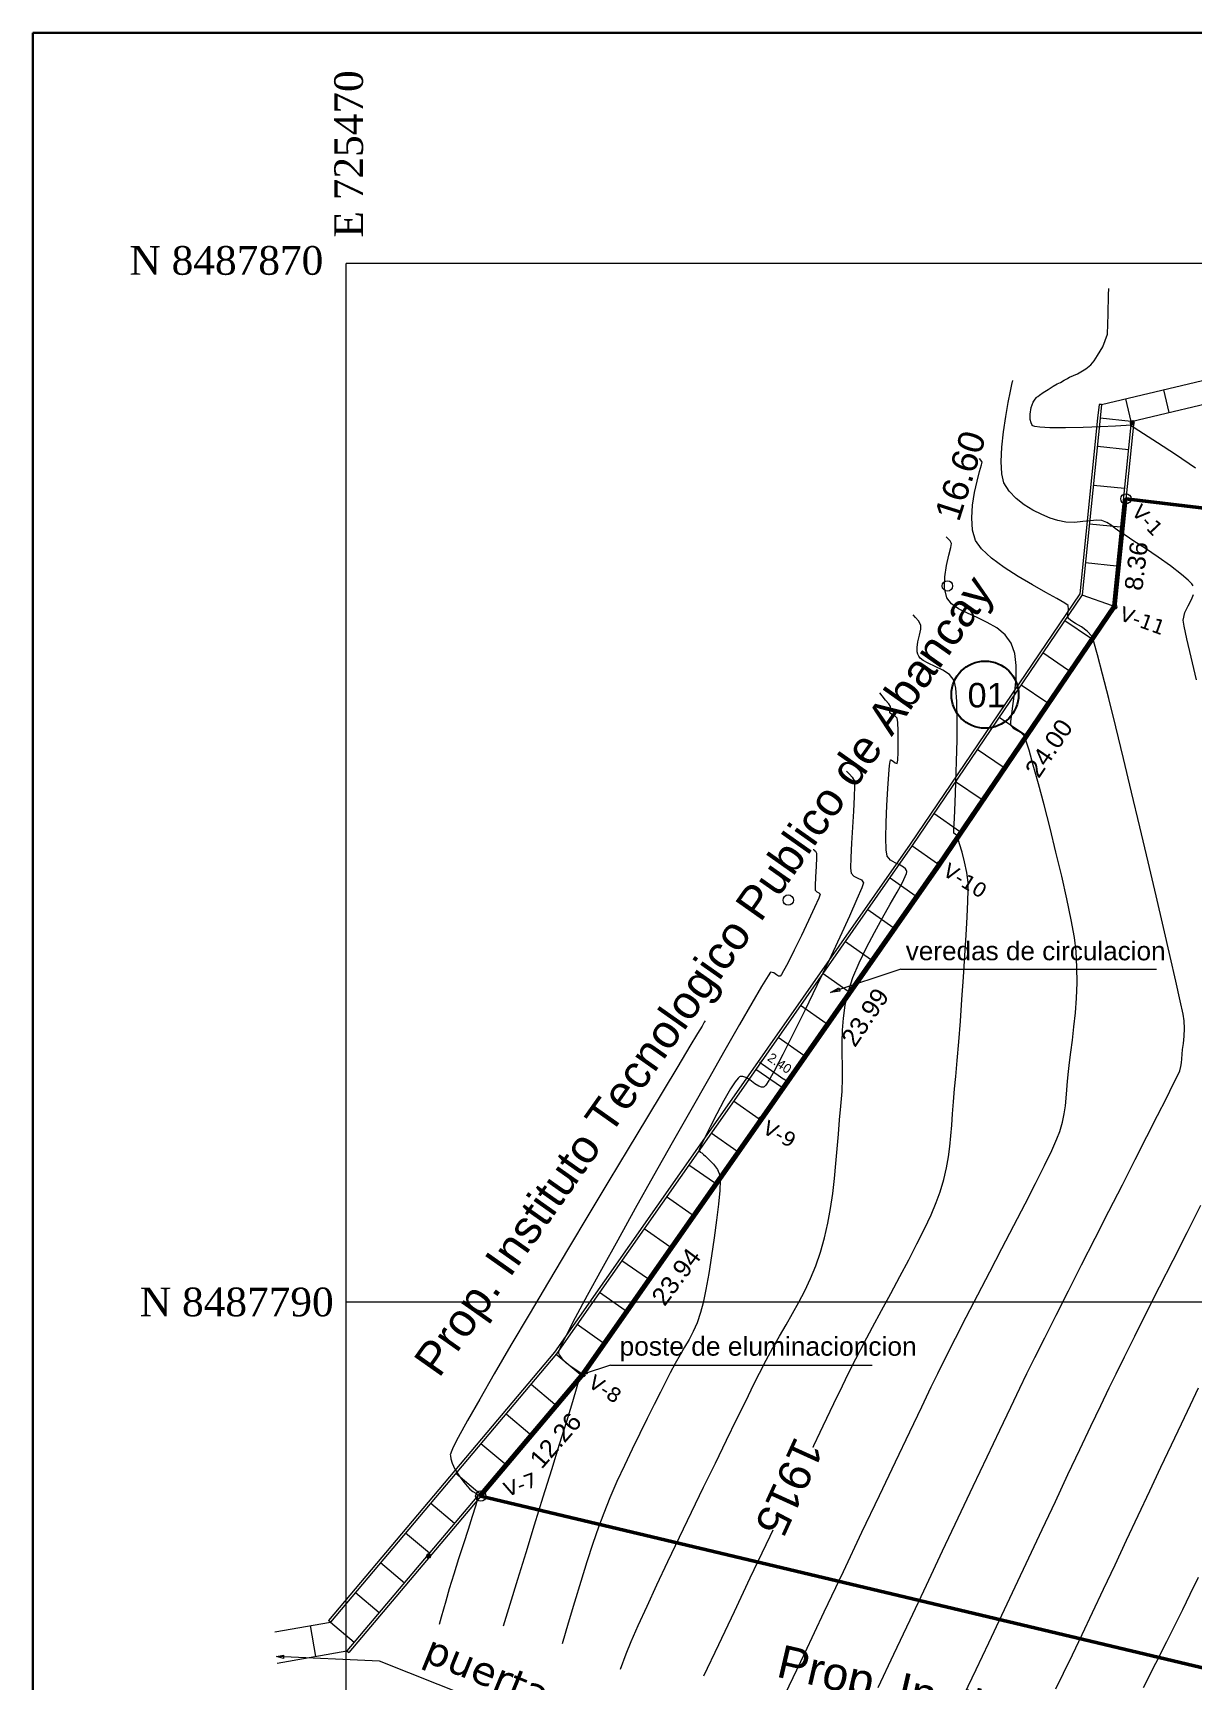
# Model space of a CAD drawing. Header units: metres. Extents: x 2572 to 5235, y 1556 to 2684.
# Drawn here: x 3728.9 to 3818.3, y 2282.8 to 2409.7 of the extents above; entities that cross this region are included whole.
import ezdxf

# ---------------------------------------------------------------- set-up
doc = ezdxf.new("R2010")
doc.units = ezdxf.units.M
doc.linetypes.add('ACAD_ISO02W100', pattern=[15, 12, -3])
doc.linetypes.add('HIDDEN2', pattern=[4.7625, 3.175, -1.5875])
for name, color, linetype, lineweight in [('1-blanco', 7, 'Continuous', 25), ('A-ACOTACION', 7, 'Continuous', 9), ('ACERO LONG', 211, 'Continuous', 35), ('Calles_Proy(0.015)', 151, 'ACAD_ISO02W100', 15), ('Cimientos', 1, 'Continuous', 50), ('COORD', 7, 'Continuous', 0), ('Cota de Nivel', 7, 'Continuous', 0), ('EICers.Inodoros', 190, 'Continuous', 0), ('linea de piso', 140, 'Continuous', 13), ('lotes', 2, 'Continuous', 13), ('lotes-R', 7, 'Continuous', 0), ('Structural - Grid_Pen_No__15', 214, 'Continuous', 25), ('vanos', 145, 'Continuous', 9)]:
    doc.layers.add(name, color=color, linetype=linetype, lineweight=lineweight)
doc.layers.add('2D Drafting - General_Pen_No__102', color=7, linetype='Continuous', lineweight=13, true_color=0xcccccc)
doc.layers.add('C-TOPO-MINR-N', color=7, linetype='Continuous', lineweight=0, true_color=0x346a34)
for name, color, linetype in [('AMBIENTA', 6, 'Continuous'), ('graf-02', 4, 'Continuous'), ('GRILLA', 7, 'Continuous'), ('SOMBREADO', 7, 'Continuous')]:
    doc.layers.add(name, color=color, linetype=linetype)
doc.styles.add('2mm', font='verdana.ttf', dxfattribs={"height": 8})
doc.styles.add('L120', font='times.ttf', dxfattribs={"height": 3})
doc.styles.add('NUMERACION', font='verdana.ttf', dxfattribs={"height": 2.5})
doc.styles.get("Standard").update_dxf_attribs({"font": 'arial.ttf'})

# ---------------------------------------------------------------- blocks, each defined once
blk = doc.blocks.new('_Dot')
at = {"layer": 'graf-02', "color": 0, "lineweight": -2}
blk.add_line((-0.5, 0), (-1, 0), dxfattribs=at)
at = {"layer": 'graf-02', "color": 0, "const_width": 0.5}
blk.add_lwpolyline([(-0.25, 0, 1), (0.25, 0, 1)], format="xyb", close=True, dxfattribs=at)

msp = doc.modelspace()

# ---------------------------------------------------------------- linework, layer by layer
at = {"layer": '2D Drafting - General_Pen_No__102', "color": 8, "linetype": 'Continuous', "lineweight": 0, "flags": 128}
for points, elevation in [([(3811.23, 2381.112), (3837.04, 2387.255)], -1920), ([(3813.509, 2379.805), (3837.456, 2385.504)], -1920), ([(3816.427, 2380.499), (3816.011, 2382.25)], -1920), ([(3811.23, 2381.112), (3811.029, 2381.112)], -1920), ([(3813.509, 2379.805), (3813.092, 2381.556)], -1920), ([(3813.509, 2379.805), (3811.121, 2380.048)], -1920), ([(3813.287, 2377.623), (3810.899, 2377.866)], -1920), ([(3812.983, 2374.638), (3810.595, 2374.881)], -1920), ([(3812.679, 2371.653), (3810.291, 2371.897)], -1920), ([(3812.375, 2368.669), (3809.987, 2368.912)], -1920), ([(3812.064, 2365.599), (3809.733, 2366.415)], -1920), ([(3810.374, 2363.111), (3808.388, 2364.459)], -1920), ([(3808.689, 2360.629), (3806.703, 2361.976)], -1920), ([(3807.005, 2358.146), (3805.019, 2359.494)], -1920), ([(3805.32, 2355.664), (3803.334, 2357.011)], -1920), ([(3803.636, 2353.181), (3801.65, 2354.529)], -1920), ([(3801.952, 2350.699), (3799.966, 2352.046)], -1920), ([(3800.267, 2348.216), (3798.301, 2349.594)], -1920), ([(3798.582, 2345.734), (3796.617, 2347.111)], -1920), ([(3796.864, 2343.274), (3794.931, 2344.629)], -1920), ([(3795.147, 2340.814), (3793.209, 2342.172)], -1920), ([(3793.43, 2338.354), (3791.487, 2339.716)], -1920), ([(3791.712, 2335.894), (3789.765, 2337.259)], -1920), ([(3790.009, 2333.425), (3788.043, 2334.803)], -1920), ([(3788.287, 2330.968), (3786.321, 2332.346)], -1920), ([(3786.565, 2328.512), (3784.6, 2329.889)], -1920), ([(3784.843, 2326.055), (3782.878, 2327.433)], -1920), ([(3783.121, 2323.599), (3781.156, 2324.976)], -1920), ([(3781.399, 2321.142), (3779.434, 2322.52)], -1920), ([(3779.677, 2318.685), (3777.712, 2320.063)], -1920), ([(3777.955, 2316.229), (3775.99, 2317.606)], -1920), ([(3776.233, 2313.772), (3774.268, 2315.15)], -1920), ([(3774.511, 2311.316), (3772.546, 2312.693)], -1920), ([(3772.789, 2308.859), (3770.824, 2310.236)], -1920), ([(3769.215, 2307.948), (3771.05, 2306.401)], -1920), ([(3767.282, 2305.655), (3769.116, 2304.108)], -1920), ([(3765.348, 2303.361), (3767.183, 2301.814)], -1920), ([(3763.414, 2301.067), (3765.249, 2299.52)], -1920), ([(3761.48, 2298.774), (3763.315, 2297.227)], -1920), ([(3759.547, 2296.48), (3761.382, 2294.933)], -1920), ([(3757.613, 2294.186), (3759.448, 2292.639)], -1920), ([(3755.679, 2291.893), (3757.514, 2290.346)], -1920), ([(3753.745, 2289.599), (3755.58, 2288.052)], -1920), ([(3747.534, 2286.566), (3751.812, 2287.306)], 0.963), ([(3750.682, 2284.675), (3750.274, 2287.04)], 0.963), ([(3751.812, 2287.306), (3751.659, 2287.435)], -1920), ([(3751.812, 2287.306), (3753.647, 2285.759)], -1920), ([(3747.712, 2284.162), (3753.083, 2285.09)], 0.963), ([(3753.083, 2285.09), (3753.235, 2284.961)], -1920)]:
    msp.add_lwpolyline(points, dxfattribs=dict(at, elevation=elevation))
at = {"layer": '2D Drafting - General_Pen_No__102', "linetype": 'Continuous', "lineweight": 9, "elevation": -1920, "flags": 128}
msp.add_lwpolyline([(3813.509, 2379.805), (3813.71, 2379.805)], dxfattribs=at)
at = {"layer": 'A-ACOTACION', "lineweight": 30, "flags": 128}
msp.add_lwpolyline([(3728.901, 2409.734), (4249.101, 2409.734), (4249.101, 2027.234), (3728.901, 2027.234), (3728.901, 2409.734)], dxfattribs=at)
at = {"layer": 'ACERO LONG', "color": 2, "linetype": 'Continuous', "lineweight": 9}
for p, q in [((3785.064, 2330.565, 0.963), (3785.036, 2330.524, 0.963)), ((3787.032, 2329.191, 0.963), (3787.003, 2329.15, 0.963))]:
    msp.add_line(p, q, dxfattribs=at)
at = {"layer": 'AMBIENTA', "lineweight": 0, "elevation": 0.963, "flags": 128}
for points in [[(3755.6, 2284.302), (3747.675, 2284.656), (3748.214, 2284.77), (3748.194, 2284.506), (3747.675, 2284.656)], [(3780.699, 2274.316), (3755.6, 2284.302)]]:
    msp.add_lwpolyline(points, dxfattribs=at)
at = {"layer": 'C-TOPO-MINR-N', "lineweight": 5, "elevation": 0.963, "flags": 128}
for points in [[(3753.024, 2251.982), (3753.024, 2391.982)], [(3913.024, 2391.982), (3753.024, 2391.982)], [(3753.024, 2311.982), (3913.024, 2311.982)]]:
    msp.add_lwpolyline(points, dxfattribs=at)
at = {"layer": 'Cimientos', "color": 1, "lineweight": 5}
for centre in [(3813.103, 2373.843, 1921.926), (3799.346, 2367.131, 1921.926), (3787.09, 2342.937, 1921.926), (3763.401, 2297.019, 1921.926)]:
    msp.add_circle(centre, 0.4, dxfattribs=at)
at = {"layer": 'EICers.Inodoros', "color": 1, "linetype": 'Continuous', "lineweight": 0, "elevation": -5, "flags": 128}
msp.add_lwpolyline([(3780.581, 2283.172), (3780.581, 2283.174), (3781.731, 2285.6), (3782.935, 2288.132), (3784.165, 2290.716), (3785.396, 2293.294), (3786.599, 2295.811), (3787.747, 2298.21), (3788.815, 2300.436), (3789.774, 2302.431), (3790.598, 2304.142), (3791.259, 2305.51), (3791.731, 2306.48), (3792.291, 2307.594), (3792.914, 2308.787), (3793.582, 2310.04), (3794.279, 2311.33), (3794.987, 2312.637), (3795.689, 2313.939), (3796.367, 2315.215), (3797.004, 2316.444), (3797.582, 2317.604), (3798.084, 2318.675), (3798.492, 2319.634), (3798.789, 2320.461), (3799.066, 2321.422), (3799.274, 2322.311), (3799.426, 2323.151), (3799.536, 2323.963), (3799.617, 2324.77), (3799.681, 2325.594), (3799.742, 2326.459), (3799.812, 2327.385), (3799.905, 2328.396), (3799.997, 2329.35), (3800.104, 2330.577), (3800.222, 2332.017), (3800.346, 2333.606), (3800.471, 2335.284), (3800.591, 2336.988), (3800.702, 2338.656), (3800.798, 2340.227), (3800.875, 2341.638), (3800.927, 2342.827), (3800.949, 2343.733), (3800.937, 2344.294), (3800.832, 2345.067), (3800.666, 2345.87), (3800.473, 2346.629), (3800.286, 2347.273), (3800.139, 2347.728), (3800.066, 2347.92), (3799.95, 2348.005), (3799.842, 2348.091), (3799.849, 2348.41), (3799.884, 2349.241), (3799.936, 2350.463), (3799.995, 2351.956), (3800.049, 2353.599), (3800.088, 2355.272), (3800.1, 2356.853), (3800.076, 2358.223), (3800.003, 2359.261), (3799.871, 2359.846), (3799.499, 2360.307), (3798.987, 2360.657), (3798.413, 2360.938), (3797.856, 2361.192), (3797.476, 2361.403), (3797.256, 2361.581), (3797.149, 2361.713), (3797.11, 2361.785), (3797.074, 2361.875), (3797.027, 2362.069), (3797.011, 2362.382), (3797.063, 2362.82), (3797.186, 2363.352), (3797.297, 2363.807), (3797.31, 2364.115), (3797.133, 2364.444), (3796.889, 2364.71), (3796.7, 2364.906)], dxfattribs=at)
at = {"layer": 'EICers.Inodoros', "color": 1, "linetype": 'Continuous', "lineweight": 0, "flags": 128}
msp.add_lwpolyline([(3814.455, 2282.263), (3815.409, 2284.149), (3816.249, 2285.813), (3816.948, 2287.209), (3817.484, 2288.287), (3818.062, 2289.473), (3818.694, 2290.786)], dxfattribs=at)
at = {"layer": 'GRILLA', "color": 8}
msp.add_circle((3802.247, 2358.76), 2.586, dxfattribs=at)
at = {"layer": 'linea de piso', "color": 4, "linetype": 'Continuous', "lineweight": 0}
msp.add_line((3785.114, 2330.286, 0.963), (3786.754, 2329.141, 0.963), dxfattribs=at)
at = {"layer": 'linea de piso', "color": 4, "linetype": 'Continuous', "lineweight": 0, "elevation": 0.963, "flags": 128}
for points in [[(3795.755, 2337.622), (3790.345, 2335.816)], [(3795.755, 2337.622), (3815.466, 2337.622)], [(3790.345, 2335.816), (3790.989, 2336.164), (3791.029, 2336.044), (3791.07, 2335.928), (3790.345, 2335.816)], [(3773.398, 2307.117), (3771.3, 2306.42)], [(3773.398, 2307.117), (3771.3, 2306.42)], [(3773.398, 2307.117), (3793.543, 2307.117)], [(3773.398, 2307.117), (3793.543, 2307.117)], [(3771.3, 2306.42), (3771.551, 2306.56), (3771.568, 2306.509), (3771.589, 2306.446), (3771.3, 2306.42)], [(3771.3, 2306.42), (3771.551, 2306.56), (3771.568, 2306.509), (3771.589, 2306.446), (3771.3, 2306.42)]]:
    msp.add_lwpolyline(points, dxfattribs=at)
at = {"layer": 'linea de piso', "color": 1, "linetype": 'Continuous', "lineweight": 40}
for centre in [(3813.6, 2379.701, -1920), (3812.256, 2365.529, -3.037), (3798.694, 2345.72, -1920), (3784.962, 2326.051, -1920), (3771.305, 2306.394, -3.037), (3759.379, 2292.4, -1920)]:
    msp.add_circle(centre, 0.1, dxfattribs=at)
at = {"layer": 'vanos', "linetype": 'Continuous', "lineweight": 0, "flags": 128}
for points, elevation in [([(3818.469, 2376.217), (3816.91, 2377.256), (3815.541, 2378.151), (3814.454, 2378.854), (3813.735, 2379.313), (3813.476, 2379.477), (3813.421, 2379.511), (3813.112, 2379.493), (3812.297, 2379.448), (3811.138, 2379.393), (3809.799, 2379.343), (3808.443, 2379.313), (3807.232, 2379.319), (3806.478, 2379.361), (3806.093, 2379.419), (3805.941, 2379.472), (3805.901, 2379.504), (3805.859, 2379.561), (3805.792, 2379.699), (3805.732, 2379.956), (3805.723, 2380.358), (3805.813, 2380.892), (3805.957, 2381.285), (3806.102, 2381.53), (3806.215, 2381.657), (3806.275, 2381.708), (3806.326, 2381.736), (3806.455, 2381.824), (3806.736, 2382.031), (3807.102, 2382.28), (3807.508, 2382.532), (3807.796, 2382.697), (3808.058, 2382.8), (3808.339, 2382.986), (3808.54, 2383.09), (3808.632, 2383.148), (3808.744, 2383.222), (3809.369, 2383.486), (3810.024, 2383.853), (3810.409, 2384.168), (3810.647, 2384.464), (3810.906, 2384.898), (3811.322, 2385.551), (3811.684, 2386.521), (3811.733, 2388.062), (3811.766, 2389.55), (3811.776, 2390.039)], -1), ([(3818.279, 2367.133), (3818.173, 2367.288), (3817.906, 2367.572), (3817.385, 2368.026), (3816.54, 2368.672), (3815.578, 2369.353), (3814.604, 2370.012), (3813.72, 2370.594), (3813.032, 2371.04), (3812.642, 2371.295), (3812.278, 2371.564), (3811.963, 2371.807), (3811.636, 2372.012), (3811.234, 2372.17), (3810.856, 2372.203), (3810.356, 2372.16), (3809.771, 2372.088), (3809.134, 2372.033), (3808.48, 2372.044), (3807.843, 2372.166), (3807.265, 2372.367), (3806.614, 2372.635), (3805.93, 2372.974), (3805.256, 2373.385), (3804.633, 2373.871), (3804.101, 2374.433), (3803.703, 2375.074), (3803.531, 2375.763), (3803.49, 2376.709), (3803.549, 2377.824), (3803.68, 2379.015), (3803.853, 2380.193), (3804.039, 2381.267), (3804.209, 2382.146), (3804.312, 2382.648), (3804.361, 2382.877), (3804.377, 2382.948), (3804.379, 2382.958), (3804.379, 2382.958), (3804.378, 2382.959), (3804.377, 2382.96)], -2), ([(3794.004, 2282.266), (3795.223, 2284.849), (3796.473, 2287.495), (3797.73, 2290.159), (3798.974, 2292.793), (3800.182, 2295.35), (3801.334, 2297.783), (3802.406, 2300.046), (3803.378, 2302.092), (3804.228, 2303.874), (3804.933, 2305.344), (3805.473, 2306.456), (3806.091, 2307.707), (3806.848, 2309.221), (3807.717, 2310.949), (3808.673, 2312.839), (3809.688, 2314.84), (3810.736, 2316.901), (3811.79, 2318.972), (3812.824, 2321.001), (3813.81, 2322.938), (3814.722, 2324.732), (3815.534, 2326.331), (3816.218, 2327.686), (3816.749, 2328.744), (3817.099, 2329.456), (3817.242, 2329.77), (3817.328, 2330.105), (3817.371, 2330.404), (3817.395, 2330.709), (3817.424, 2331.059), (3817.47, 2331.429), (3817.531, 2331.898), (3817.585, 2332.442), (3817.613, 2333.032), (3817.591, 2333.642), (3817.502, 2334.135), (3817.28, 2335.178), (3816.943, 2336.692), (3816.51, 2338.599), (3815.998, 2340.819), (3815.427, 2343.272), (3814.815, 2345.881), (3814.18, 2348.565), (3813.54, 2351.246), (3812.915, 2353.844), (3812.321, 2356.28), (3811.778, 2358.476), (3811.304, 2360.351), (3810.917, 2361.828), (3810.636, 2362.826), (3810.48, 2363.267), (3810.122, 2363.66), (3809.675, 2363.981), (3809.224, 2364.244), (3808.854, 2364.466), (3808.65, 2364.66), (3808.618, 2364.98), (3808.688, 2365.309), (3808.652, 2365.625), (3808.395, 2365.815), (3807.789, 2366.162), (3806.927, 2366.639), (3805.899, 2367.218), (3804.799, 2367.869), (3803.717, 2368.566), (3802.747, 2369.279), (3801.979, 2369.982), (3801.506, 2370.644), (3801.275, 2371.444), (3801.217, 2372.372), (3801.289, 2373.357), (3801.445, 2374.328), (3801.641, 2375.217), (3801.832, 2375.951), (3801.974, 2376.461), (3802.023, 2376.677), (3801.923, 2376.835), (3801.818, 2376.942)], -3), ([(3786.854, 2281.755), (3788.354, 2284.922), (3789.858, 2288.098), (3791.338, 2291.222), (3792.766, 2294.232), (3794.111, 2297.067), (3795.346, 2299.666), (3796.442, 2301.967), (3797.369, 2303.908), (3798.099, 2305.429), (3798.602, 2306.468), (3799.226, 2307.722), (3799.966, 2309.179), (3800.795, 2310.792), (3801.686, 2312.513), (3802.612, 2314.296), (3803.546, 2316.093), (3804.46, 2317.857), (3805.328, 2319.541), (3806.122, 2321.099), (3806.815, 2322.482), (3807.38, 2323.644), (3807.789, 2324.537), (3808.016, 2325.115), (3808.215, 2325.826), (3808.351, 2326.472), (3808.442, 2327.084), (3808.502, 2327.687), (3808.549, 2328.311), (3808.598, 2328.982), (3808.665, 2329.728), (3808.745, 2330.414), (3808.852, 2331.226), (3808.973, 2332.146), (3809.094, 2333.158), (3809.203, 2334.244), (3809.288, 2335.385), (3809.335, 2336.564), (3809.331, 2337.765), (3809.264, 2338.968), (3809.126, 2340.043), (3808.88, 2341.42), (3808.548, 2343.026), (3808.151, 2344.787), (3807.712, 2346.628), (3807.252, 2348.477), (3806.793, 2350.26), (3806.357, 2351.902), (3805.965, 2353.33), (3805.639, 2354.471), (3805.401, 2355.25), (3805.273, 2355.594), (3805.029, 2355.829), (3804.737, 2355.982), (3804.456, 2356.136), (3804.246, 2356.375), (3804.229, 2356.689), (3804.301, 2357.276), (3804.421, 2358.067), (3804.547, 2358.997), (3804.637, 2359.995), (3804.647, 2360.997), (3804.536, 2361.933), (3804.262, 2362.736), (3803.791, 2363.378), (3803.158, 2363.898), (3802.423, 2364.326), (3801.645, 2364.695), (3800.885, 2365.037), (3800.202, 2365.383), (3799.657, 2365.765), (3799.308, 2366.215), (3799.126, 2366.965), (3799.143, 2367.831), (3799.283, 2368.71), (3799.468, 2369.499), (3799.621, 2370.095), (3799.666, 2370.396), (3799.548, 2370.615), (3799.385, 2370.793), (3799.259, 2370.924)], -4), ([(3818.537, 2359.909), (3818.115, 2361.655), (3817.789, 2363.051), (3817.582, 2364.024), (3817.513, 2364.502), (3817.635, 2365.086), (3817.886, 2365.611), (3818.155, 2366.101), (3818.309, 2366.483)], -2), ([(3774.166, 2283.693), (3774.598, 2284.856), (3774.993, 2285.817), (3775.537, 2287.057), (3776.205, 2288.528), (3776.973, 2290.183), (3777.818, 2291.975), (3778.714, 2293.856), (3779.638, 2295.781), (3780.566, 2297.701), (3781.474, 2299.569), (3782.337, 2301.339), (3783.131, 2302.963), (3783.832, 2304.395), (3784.417, 2305.587), (3784.861, 2306.492), (3785.376, 2307.5), (3785.894, 2308.447), (3786.412, 2309.349), (3786.923, 2310.224), (3787.422, 2311.086), (3787.905, 2311.954), (3788.365, 2312.843), (3788.798, 2313.77), (3789.199, 2314.753), (3789.563, 2315.806), (3789.875, 2316.913), (3790.132, 2318.041), (3790.341, 2319.182), (3790.51, 2320.332), (3790.648, 2321.485), (3790.762, 2322.633), (3790.861, 2323.771), (3790.953, 2324.893), (3791.045, 2325.993), (3791.146, 2327.065), (3791.232, 2328.184), (3791.262, 2329.213), (3791.258, 2330.175), (3791.242, 2331.094), (3791.234, 2331.995), (3791.257, 2332.903), (3791.331, 2333.841), (3791.478, 2334.833), (3791.72, 2335.905), (3792.065, 2336.964), (3792.541, 2338.101), (3793.107, 2339.274), (3793.723, 2340.444), (3794.349, 2341.57), (3794.944, 2342.613), (3795.468, 2343.533), (3795.881, 2344.288), (3796.104, 2344.748), (3796.195, 2344.995), (3796.214, 2345.108), (3796.21, 2345.148), (3796.19, 2345.214), (3796.123, 2345.331), (3795.972, 2345.474), (3795.702, 2345.628), (3795.315, 2345.8), (3794.951, 2346.007), (3794.696, 2346.307), (3794.62, 2346.8), (3794.6, 2347.718), (3794.624, 2348.912), (3794.68, 2350.23), (3794.753, 2351.522), (3794.833, 2352.638), (3794.893, 2353.302), (3794.931, 2353.617), (3794.951, 2353.721), (3794.96, 2353.738), (3794.984, 2353.744), (3795.044, 2353.725), (3795.157, 2353.646), (3795.317, 2353.513), (3795.472, 2353.452), (3795.516, 2353.717), (3795.545, 2354.339), (3795.557, 2355.145), (3795.551, 2355.964), (3795.526, 2356.625), (3795.48, 2356.956), (3795.299, 2357.123), (3795.066, 2357.233), (3794.913, 2357.355), (3794.903, 2357.508), (3794.95, 2357.668), (3794.954, 2357.835), (3794.828, 2358.042), (3794.59, 2358.347), (3794.33, 2358.658), (3794.142, 2358.888)], -6), ([(3791.583, 2352.869), (3791.61, 2352.837), (3791.68, 2352.763), (3791.813, 2352.63), (3792.003, 2352.416), (3792.182, 2352.093), (3792.196, 2351.703), (3792.165, 2350.89), (3792.104, 2349.794), (3792.03, 2348.557), (3791.96, 2347.318), (3791.909, 2346.218), (3791.893, 2345.398), (3791.93, 2344.997), (3792.142, 2344.773), (3792.439, 2344.625), (3792.719, 2344.483), (3792.877, 2344.272), (3792.755, 2343.891), (3792.379, 2342.996), (3791.796, 2341.691), (3791.055, 2340.08), (3790.205, 2338.265), (3789.293, 2336.35), (3788.368, 2334.438), (3787.478, 2332.633), (3786.672, 2331.037), (3785.997, 2329.755), (3785.585, 2329.024), (3785.366, 2328.683), (3785.269, 2328.567), (3785.236, 2328.544), (3785.17, 2328.526), (3785.032, 2328.526), (3784.815, 2328.599), (3784.512, 2328.789), (3784.124, 2329.079), (3783.817, 2329.271), (3783.595, 2329.347), (3783.454, 2329.349), (3783.385, 2329.332), (3783.339, 2329.308), (3783.225, 2329.206), (3783.007, 2328.933), (3782.649, 2328.385), (3782.129, 2327.491), (3781.582, 2326.479), (3781.063, 2325.469), (3780.626, 2324.583), (3780.373, 2324.044), (3780.258, 2323.779), (3780.224, 2323.684), (3780.221, 2323.663), (3780.227, 2323.636), (3780.252, 2323.587), (3780.312, 2323.527), (3780.418, 2323.454), (3780.555, 2323.343), (3780.716, 2323.194), (3781, 2322.932), (3781.33, 2322.585), (3781.631, 2322.182), (3781.827, 2321.753), (3781.85, 2321.334), (3781.807, 2320.562), (3781.708, 2319.516), (3781.565, 2318.274), (3781.386, 2316.917), (3781.183, 2315.522), (3780.966, 2314.169), (3780.746, 2312.937), (3780.533, 2311.905), (3780.336, 2311.152), (3780.061, 2310.376), (3779.763, 2309.701), (3779.443, 2309.088), (3779.104, 2308.501), (3778.748, 2307.9), (3778.376, 2307.247), (3777.99, 2306.504), (3777.665, 2305.852), (3777.25, 2305.034), (3776.763, 2304.077), (3776.223, 2303.007), (3775.648, 2301.851), (3775.055, 2300.636), (3774.462, 2299.387), (3773.888, 2298.132), (3773.351, 2296.897), (3772.869, 2295.707), (3772.473, 2294.635), (3772.041, 2293.372), (3771.582, 2291.961), (3771.106, 2290.441), (3770.622, 2288.853), (3770.14, 2287.239), (3769.67, 2285.639)], -7), ([(3789.024, 2346.851), (3789.041, 2346.831), (3789.089, 2346.783), (3789.174, 2346.692), (3789.265, 2346.539), (3789.265, 2346.203), (3789.228, 2345.519), (3789.181, 2344.717), (3789.15, 2344.029), (3789.163, 2343.687), (3789.287, 2343.575), (3789.447, 2343.501), (3789.544, 2343.396), (3789.431, 2343.086), (3789.11, 2342.358), (3788.645, 2341.354), (3788.104, 2340.212), (3787.55, 2339.072), (3787.05, 2338.076), (3786.733, 2337.477), (3786.565, 2337.189), (3786.494, 2337.092), (3786.473, 2337.074), (3786.428, 2337.065), (3786.333, 2337.083), (3786.182, 2337.173), (3785.974, 2337.325), (3785.729, 2337.391), (3785.53, 2337.093), (3785.037, 2336.273), (3784.292, 2334.999), (3783.333, 2333.341), (3782.2, 2331.366), (3780.932, 2329.145), (3779.569, 2326.746), (3778.15, 2324.237), (3776.715, 2321.688), (3775.303, 2319.168), (3773.954, 2316.744), (3772.706, 2314.487), (3771.6, 2312.465), (3770.675, 2310.746), (3769.97, 2309.401), (3769.592, 2308.639), (3769.429, 2308.274), (3769.383, 2308.137), (3769.38, 2308.103), (3769.398, 2308.024), (3769.465, 2307.865), (3769.632, 2307.628), (3769.935, 2307.328), (3770.359, 2307.002), (3770.719, 2306.765), (3770.895, 2306.653), (3771.023, 2306.571), (3771.115, 2306.478), (3771.038, 2306.2), (3770.81, 2305.443), (3770.454, 2304.278), (3769.992, 2302.775), (3769.446, 2301.004), (3768.838, 2299.035), (3768.191, 2296.939), (3767.525, 2294.784), (3766.865, 2292.643), (3766.231, 2290.583), (3765.646, 2288.677), (3765.131, 2286.993)], -8), ([(3780.687, 2333.639), (3780.618, 2333.522), (3780.446, 2333.233), (3780.107, 2332.665), (3779.515, 2331.68), (3778.576, 2330.119), (3777.446, 2328.245), (3776.162, 2326.113), (3774.757, 2323.779), (3773.265, 2321.298), (3771.722, 2318.726), (3770.162, 2316.118), (3768.62, 2313.531), (3767.129, 2311.019), (3765.725, 2308.638), (3764.442, 2306.444), (3763.314, 2304.492), (3762.377, 2302.837), (3761.664, 2301.536), (3761.279, 2300.787), (3761.11, 2300.414), (3761.058, 2300.262), (3761.051, 2300.216), (3761.055, 2300.109), (3761.086, 2299.89), (3761.187, 2299.553), (3761.397, 2299.103), (3761.732, 2298.569), (3762.085, 2298.105), (3762.386, 2297.75), (3762.568, 2297.546), (3762.797, 2297.372), (3763.029, 2297.245), (3763.176, 2297.062), (3763.138, 2296.801), (3762.983, 2296.241), (3762.736, 2295.441), (3762.421, 2294.458), (3762.063, 2293.352), (3761.686, 2292.181), (3761.315, 2291.004), (3760.975, 2289.878), (3760.703, 2288.928), (3760.359, 2287.699), (3760.199, 2287.117)], -9), ([(3800.651, 2281.735), (3801.56, 2283.656), (3802.527, 2285.705), (3803.536, 2287.845), (3804.571, 2290.041), (3805.615, 2292.258), (3806.651, 2294.459), (3807.664, 2296.609), (3808.638, 2298.673), (3809.556, 2300.614), (3810.402, 2302.398), (3811.159, 2303.988), (3811.812, 2305.348), (3812.344, 2306.445), (3812.992, 2307.759), (3813.787, 2309.35), (3814.697, 2311.161), (3815.691, 2313.132), (3816.741, 2315.205), (3817.814, 2317.321), (3818.882, 2319.423)], -2), ([(3807.701, 2282.161), (3808.297, 2283.382), (3808.977, 2284.794), (3809.727, 2286.365), (3810.534, 2288.065), (3811.383, 2289.862), (3812.261, 2291.727), (3813.155, 2293.628), (3814.05, 2295.534), (3814.934, 2297.414), (3815.792, 2299.238), (3816.61, 2300.975), (3817.375, 2302.594), (3818.073, 2304.063), (3818.691, 2305.353)], -1)]:
    msp.add_lwpolyline(points, dxfattribs=dict(at, elevation=elevation))

# ---------------------------------------------------------------- block references
at = {"layer": 'Cota de Nivel', "lineweight": 9, "xscale": 0.2, "yscale": 0.2, "zscale": 0.2}
for p, rotation in [((3784.95, 2330.401, 0.963), 145.0789914194786), ((3786.918, 2329.027, 0.963), 325.0789914194786)]:
    msp.add_blockref('_Dot', p, dxfattribs=dict(at, rotation=rotation))

# ---------------------------------------------------------------- texts
at = {"attachment_point": 1, "style": '2mm'}
for s, insert, char_height, width, rotation in [('{\\fArial|b0|i0|c0|p34; Prop. Instituto Tecnologico Publico de Abancay }', (3757.54, 2306.706, 0.963), 2.53757, 78.67405, 54.80093), ('{\\fArial|b0|i0|c0|p34; veredas de circulacion}', (3795.582, 2339.745, 0.963), 1.44, 44.64536, 359.96923), ('{\\fArial|b0|i0|c0|p34; poste de eluminacioncion}', (3773.527, 2309.293, 0.963), 1.452, 45.0174, 359.96923), ('{\\fArial|b0|i0|c0|p34; poste de eluminacioncion}', (3773.527, 2309.293, 0.963), 1.452, 45.0174, 359.96923), ('{\\fArial|b0|i0|c0|p34; Prop. Instituto Tecnologico Publico de Abancay }', (3785.696, 2285.822, -1727.904), 2.53757, 78.67405, 346.93998)]:
    msp.add_mtext(s, dxfattribs=dict(at, insert=insert, char_height=char_height, width=width, rotation=rotation))
at = {"layer": '1-blanco', "linetype": 'Continuous', "lineweight": 9, "insert": (3753.234, 2400.413, 0.963), "char_height": 2.20999, "attachment_point": 5, "rotation": 90, "style": 'L120'}
msp.add_mtext('\\A1;E 725470', dxfattribs=at)
at = {"layer": '1-blanco', "linetype": 'Continuous', "lineweight": 9, "char_height": 2.20999, "attachment_point": 5, "style": 'L120'}
for s, insert in [('\\A1;N 8487870', (3743.804, 2392.194, 0.963)), ('\\A1;N 8487790', (3744.604, 2311.96, 0.963))]:
    msp.add_mtext(s, dxfattribs=dict(at, insert=insert))
at = {"layer": 'ACERO LONG', "color": 0, "linetype": 'Continuous', "lineweight": 9, "insert": (3800.351, 2375.628, -1920), "char_height": 2, "attachment_point": 5, "rotation": 72.32631}
msp.add_mtext('\\A1;16.60', dxfattribs=at)
at = {"layer": 'COORD', "lineweight": 30, "insert": (3802.367, 2358.705), "char_height": 1.8816, "width": 2.84199, "attachment_point": 5}
msp.add_mtext('\\A1;01', dxfattribs=at)
at = {"layer": 'lotes', "color": 1, "lineweight": 5, "style": 'NUMERACION'}
for s, rotation, p in [('V-1', 313.24479, (3813.465, 2372.761, 14058.822)), ('V-11', 340.14989, (3812.508, 2364.538, 14057.222)), ('V-10', 328.12948, (3798.895, 2344.911, 12140.259)), ('V-9', 331.65445, (3785.008, 2325.042, 12140.259)), ('V-8', 327.67872, (3771.579, 2305.497, 12140.259)), ('V-7', 20.02889, (3765.418, 2296.941, 14058.822))]:
    msp.add_text(s, height=1.1291, rotation=rotation, dxfattribs=at).set_placement(p)
at = {"layer": 'lotes', "color": 0, "lineweight": 0, "style": 'NUMERACION'}
msp.add_text('puerta de ingreso ', height=2.22512, rotation=337.77095, dxfattribs=at).set_placement((3758.833, 2284.364, 0.963))
at = {"layer": 'lotes-R', "color": 0, "linetype": 'Continuous', "lineweight": 9, "attachment_point": 5}
for s, insert, char_height, rotation in [('8.36', (3813.905, 2368.667, 5), 1.3824, 82.94177), ('24.00', (3807.167, 2354.632, 0.963), 1.3824, 55.97971), ('23.99', (3793.009, 2333.907, 0.963), 1.3824, 55.97971), ('2.40', (3786.424, 2330.365, 0.963), 0.72, 325.07899), ('23.94', (3778.458, 2313.917, 0.963), 1.3824, 53.21411), ('12.26', (3769.164, 2301.306, 0.963), 1.3824, 48.91496)]:
    msp.add_mtext(s, dxfattribs=dict(at, insert=insert, char_height=char_height, rotation=rotation))

# ---------------------------------------------------------------- next in the draw order: texts
at = {"layer": 'Calles_Proy(0.015)', "linetype": 'Continuous', "lineweight": 9, "insert": (3787.159, 2297.715, -1923), "char_height": 2.471, "width": 5.61424, "attachment_point": 5, "rotation": 245.53753, "bg_fill": 3, "box_fill_scale": 1.288462, "bg_fill_color": 256, "bg_fill_true_color": 13158600, "bg_fill_transparency": 0}
msp.add_mtext('1915', dxfattribs=at)

# ---------------------------------------------------------------- next in the draw order: linework, layer by layer
at = {"layer": '2D Drafting - General_Pen_No__102', "color": 8, "linetype": 'Continuous', "lineweight": 0, "elevation": -1920, "flags": 128}
for points in [[(3811.029, 2381.112), (3810.922, 2380.068), (3809.542, 2366.516), (3796.472, 2347.254), (3782.753, 2327.603), (3769.084, 2308.103), (3751.659, 2287.435)], [(3811.23, 2381.112), (3811.121, 2380.048), (3809.736, 2366.446), (3796.637, 2347.14), (3782.917, 2327.489), (3769.243, 2307.981), (3751.812, 2287.306)], [(3813.509, 2379.805), (3812.062, 2365.6), (3798.614, 2345.779), (3784.883, 2326.113), (3771.147, 2306.516), (3753.083, 2285.09)], [(3813.71, 2379.805), (3812.256, 2365.529), (3798.778, 2345.666), (3785.047, 2325.998), (3771.305, 2306.394), (3753.235, 2284.961)], [(3813.71, 2379.805), (3812.256, 2365.529), (3798.778, 2345.666), (3785.047, 2325.998), (3771.305, 2306.394), (3753.235, 2284.961)]]:
    msp.add_lwpolyline(points, dxfattribs=at)
at = {"layer": 'SOMBREADO', "color": 0, "linetype": 'Continuous', "lineweight": 50, "elevation": 0.963, "flags": 128}
msp.add_lwpolyline([(3785.047, 2325.998), (3771.305, 2306.394), (3763.401, 2297.019), (3763.401, 2297.019), (3887.452, 2267.502), (3887.452, 2267.502), (3887.452, 2267.502), (3893.714, 2279.19), (3900.379, 2299.064), (3899.929, 2336.622), (3903.927, 2363.009), (3903.927, 2363.009), (3903.927, 2363.009), (3813.103, 2373.843), (3812.256, 2365.529), (3798.778, 2345.666)], close=True, dxfattribs=at)
at = {"layer": 'Structural - Grid_Pen_No__15', "linetype": 'HIDDEN2', "lineweight": 9, "elevation": 0.963, "flags": 128}
msp.add_lwpolyline([(3785.047, 2325.998), (3771.305, 2306.394), (3763.401, 2297.019), (3763.401, 2297.019), (3887.452, 2267.502), (3887.452, 2267.502), (3887.452, 2267.502), (3893.714, 2279.19), (3900.379, 2299.064), (3899.929, 2336.622), (3903.927, 2363.009), (3903.927, 2363.009), (3903.927, 2363.009), (3813.103, 2373.843), (3812.256, 2365.529), (3798.778, 2345.666)], close=True, dxfattribs=at)

doc.saveas('drawing.dxf')
